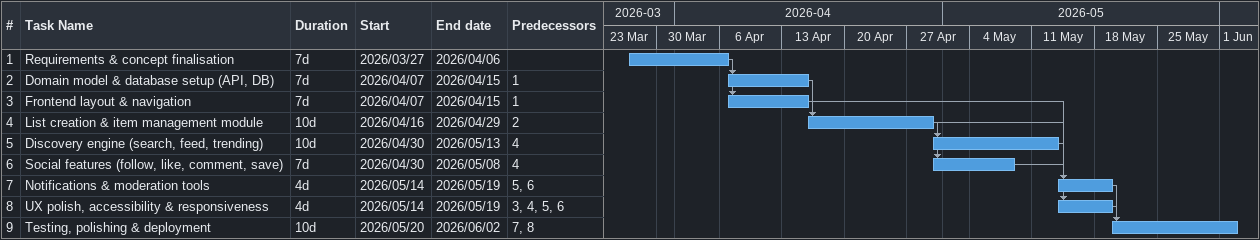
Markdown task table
| ID | Task | Duration | Start | Finish | Predecessors |
|---|---|---|---|---|---|
| 1 | Requirements & concept finalisation | 7d | 2026-03-27 | 2026-04-06 |  |
| 2 | Domain model & database setup (API, DB) | 7d | 2026-04-07 | 2026-04-15 | 1 |
| 3 | Frontend layout & navigation | 7d | 2026-04-07 | 2026-04-15 | 1 |
| 4 | List creation & item management module | 10d | 2026-04-16 | 2026-04-29 | 2 |
| 5 | Discovery engine (search, feed, trending) | 10d | 2026-04-30 | 2026-05-13 | 4 |
| 6 | Social features (follow, like, comment, save) | 7d | 2026-04-30 | 2026-05-08 | 4 |
| 7 | Notifications & moderation tools | 4d | 2026-05-14 | 2026-05-19 | 5, 6 |
| 8 | UX polish, accessibility & responsiveness | 4d | 2026-05-14 | 2026-05-19 | 3, 4, 5, 6 |
| 9 | Testing, polishing & deployment | 10d | 2026-05-20 | 2026-06-02 | 7, 8 |
